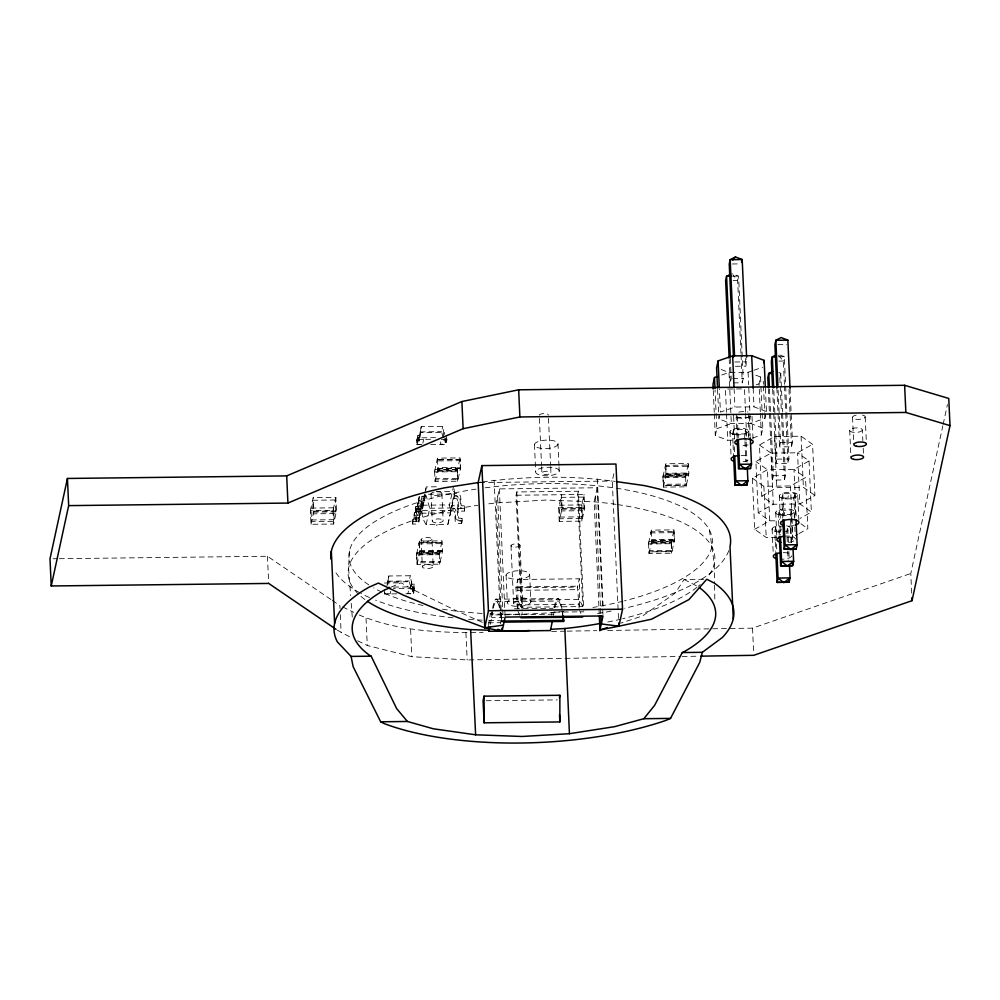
<?xml version="1.0" encoding="UTF-8"?>
<svg xmlns="http://www.w3.org/2000/svg" width="1000" height="1000" viewBox="0 0 1000 1000"><rect width="100%" height="100%" fill="white"/><g stroke="black" fill="none" stroke-linecap="round" stroke-linejoin="round"><path stroke-width="0.75" stroke-dasharray="5 3.75" d="M418.088 512.35L417.75 503.625A4.55 4.237 12.2 0 1 421.488 499.925L423.888 499.862L424 502.413L422.2 502.438A1.825 1.688 12.2 0 0 420.462 504.15L420.825 512.212A3.188 2.963 12.2 0 1 417.788 515.225L413.938 515.325L414.05 517.875L417.225 517.837A3.188 2.963 12.2 0 0 420.262 514.825L419.888 506.763A1.825 1.688 12.2 0 1 421.625 505.05L423.438 505.025L423.325 502.475L420.925 502.537A4.55 4.237 12.2 0 0 417.188 506.238C414.2 523.325 423.162 509.487 414.5 512.712L413.938 515.325M419.35 496.35A4.55 4.237 12.2 0 0 419.1 497.425L418.85 508.812L418.525 500.037A4.55 4.237 12.2 0 1 422.262 496.325L425.35 496.2L425.238 493.663M349.462 551.025L348.575 568.1L350.662 595.638M500.838 612.312A102.463 9.012 89.3 0 1 502.088 621.1L502 622.163L501.375 617.562A102.463 9.012 89.3 0 0 500.513 612.4M425.8 490.5L426.225 486.912L438.35 486.763M424.575 494.538C421.538 504.6 419.675 515.3 426.15 524.575L447.9 524.325L454.775 493.913L454.075 488.975M386.987 585.688L388.85 575.988L410.3 575.737L411.9 584.375L414.425 584.35M388.85 575.988L387.3 584.562M435.6 437.663L419.137 437.85L421.25 426.662L442.688 426.413L444.325 434.888M421.25 426.662L419.137 437.85M416.175 521.175L415.838 512.45A4.55 4.237 12.2 0 1 419.575 508.738L422.663 508.612L422.55 506.075L420.138 506.125A4.55 4.237 12.2 0 0 416.4 509.837L416.163 521.225L412.587 521.538L412.7 524.075L415.875 524.038A3.188 2.963 12.2 0 0 418.913 521.038L418.55 512.975A1.825 1.688 12.2 0 1 420.275 511.25L422.088 511.225L421.975 508.688M310.375 510.712L313.2 497.638L335.863 497.375L336.475 510.962L333.638 524.025L310.988 524.288L310.375 510.712L333.025 510.438L335.863 497.375M310.988 524.288L313.825 511.225L313.2 497.638M422.85 443.212L423.65 439.538L418.013 439.613L417.863 435.2L417.5 436.838A3.413 1.212 -2.6 0 1 417.075 438.787L416.725 440.425L419.25 440.4L420.387 435.175L417.825 435.363M396.725 593.85L384.525 594L384.875 592.362A3.413 1.212 -2.6 0 0 386.45 591.175M419.975 444.637L416.925 444.675L417.275 443.038A3.413 1.212 -2.6 0 0 417.7 441.075L418.05 439.45L431.788 439.288M387.987 584.5L387.875 581.95L411.812 581.675L410.688 586.9L388.237 587.163M390.725 591.312L390.188 593.763L384.562 593.837M412.587 521.538L413.15 518.925L416.75 518.562M424.675 496.275L424.787 498.812L422.975 498.837A1.825 1.688 12.2 0 0 421.238 500.562L421.6 508.625A3.188 2.963 12.2 0 1 418.562 511.625L415.4 511.662L415.288 509.125L415.85 506.512L419.438 506.15M412.7 524.075L413.15 518.925M414.05 517.875L414.5 512.712M415.4 511.662L415.85 506.512M415.925 511.9L416.488 509.288M417.275 505.7L417.837 503.075M418.625 499.487L419.188 496.875M418.587 512.525L419.15 509.913M419.938 506.325L420.5 503.713M421.275 500.112L421.85 497.5M424.9 493.013L426.225 486.912M418.837 521.8L419.4 519.188M420.188 515.6L420.75 512.987M421.538 509.387L422.1 506.775M425.075 494.425L421.55 510.637L450.55 510.3L454.65 491.362L436.35 491.575M425.487 495.613L421.662 513.188L450.662 512.85L449.513 504.913L453.488 486.587M410.688 586.9L409.162 580.962L410.3 575.737M443.075 437.575L441.562 431.637L442.688 426.413M440.85 441.788L440.312 444.237L445.95 444.162M416.6 554.2L419.45 541.112L442.062 540.85L442.525 551.087L439.688 564.175L417.075 564.438L416.6 554.2L439.225 553.938L442.062 540.85M434.6 471.238L437.45 458.15L460.062 457.887L460.525 468.125L457.688 481.213L435.075 481.475L434.6 471.238L457.225 470.975L460.062 457.887M416.75 554.925L416.962 552.562L439.575 552.3L439.363 554.663L416.75 554.925L417.113 562.888L440.037 562.537L439.988 561.4L417.375 561.663L417.113 562.888M419.137 543.888L419.412 542.663L442.025 542.388L441.763 543.625L419.137 543.888L419.087 542.75L441.7 542.487L441.763 543.625M435.012 470.737L434.75 471.975L457.362 471.7L457.625 470.475L457.575 469.338L434.963 469.6L435.012 470.737L457.625 470.475M460.025 459.438L459.75 460.662L437.137 460.925L437.413 459.7L460.025 459.438L460.387 467.4L460.175 469.762L437.55 470.025L437.775 467.663L460.387 467.4M443.113 437.413L444.212 432.35L420.275 432.625L420.35 435.337M405.887 593.75L413.512 593.65L413.363 589.25L410.8 589.438L411.938 584.212L414.462 584.188L414.613 588.6L408.975 588.663L407.912 593.562L413.55 593.488M419.775 550.625L442.388 550.35L442.175 552.725L419.55 552.987L419.412 542.663M435.375 478.7L435.112 479.938L458.038 479.575L457.987 478.438L435.375 478.7L435.425 479.837M417.075 564.438L419.913 551.35L419.45 541.112M435.075 481.475L437.912 468.387L437.45 458.15M426.15 524.575L429.7 508.237L426.175 495.65M413.325 589.412L413.675 587.775A3.413 1.212 -2.6 0 1 414.1 585.825L414.462 584.188M413.512 593.65L413.875 592.025A3.413 1.212 -2.6 0 1 414.3 590.062L414.65 588.425L393.288 588.675M430.65 444.513L445.913 444.338L446.262 442.7A3.413 1.212 -2.6 0 1 446.688 440.737L447.05 439.1L444 439.137M436.737 525.75L437.025 524.45M447.9 524.325L454.775 493.913L425.775 494.25M439.725 562.625L439.988 561.4M457.987 478.438L457.725 479.675L457.362 471.7M462.088 518.35L462.2 520.9L459.025 520.938A3.188 2.963 12.2 0 1 455.725 518L455.35 509.938A1.825 1.688 12.2 0 0 453.462 508.263L450.975 508.35L451.087 510.887L452.9 510.875A1.825 1.688 12.2 0 1 454.787 512.55L455.15 520.612A3.188 2.963 12.2 0 0 458.462 523.55L461.625 523.513L462.088 518.35L458.488 518.125L458.013 509.35A4.55 4.237 12.2 0 0 453.938 505.737L451.538 505.737L451.65 508.275M454.35 495.863L454.225 493.325L456.637 493.325A4.55 4.237 12.2 0 1 460.712 496.938L461.175 505.712L464.775 505.938L464.325 511.1L461.15 511.138A3.188 2.963 12.2 0 1 457.85 508.2L457.475 500.138A1.825 1.688 12.2 0 0 455.588 498.462L453.775 498.475L453.663 495.938L456.163 495.85A1.825 1.688 12.2 0 1 458.05 497.525L458.413 505.588A3.188 2.963 12.2 0 0 461.725 508.525M461.625 523.513L462.2 520.9M464.325 511.1L464.775 505.938M602.938 614.4L597.188 487.762L499.338 488.9L496.287 502.95L501.688 621.875M488.488 625.625L490.45 613.15M578.362 491.238L577.65 494.5L582.737 606.562L521.125 607.275L516.038 495.225L516.75 491.962L578.362 491.238L583.763 610.237M490.238 624.388L491.737 617.5A102.463 9.012 89.3 0 1 492.488 612.337M501.95 621.75L502.088 621.1M517.5 608.825L515.9 587.8L517.7 579.513L579.312 578.787L579.575 607.875M517.962 608.587L517.7 579.513M521.65 615.15L522.225 612.5M559.237 521.388L558.625 507.812L561.462 494.75L562.075 508.325L559.237 521.388L581.888 521.125L584.725 508.062L584.113 494.475L516.038 495.225M551.462 615.188L552.062 612.438M581.888 521.125L581.275 507.55L584.113 494.475M597.188 487.762L594.138 501.812L598.913 606.825M579.113 608.112L577.513 587.087L579.312 578.787M618.513 618.387L612.275 481.025L614.425 471.112M648.538 543.212L651.375 530.125L674 529.862L674.463 540.1L671.625 553.188L649 553.45L648.538 543.212L671.15 542.95L674 529.862M662.938 476.85L665.775 463.762L688.388 463.5L688.863 473.738L686.012 486.825L663.4 487.088L662.938 476.85L685.55 476.587L688.388 463.5M648.95 542.725L648.675 543.95L671.3 543.688L671.562 542.45L671.513 541.312L648.9 541.587L648.95 542.725L671.562 542.45M651.075 532.9L651.025 531.763L673.962 531.413L673.688 532.638L651.075 532.9L651.338 531.675M663.075 477.575L663.288 475.213L685.913 474.95L685.688 477.312L663.075 477.575L663.438 485.538L686.05 485.275L686.325 484.05L663.713 484.312L663.438 485.538M665.475 466.538L665.425 465.4L688.35 465.05L688.088 466.275L665.475 466.538L665.738 465.312L665.888 475.637L688.5 475.375L688.713 473.013L666.1 473.275M649.312 550.688L649.038 551.912L671.65 551.65L671.925 550.413L649.312 550.688L649.362 551.825L671.975 551.55L671.925 550.413M674.312 539.375L674.1 541.737L651.488 542L651.7 539.637L674.312 539.375L673.962 531.413M649 553.45L651.85 540.363L651.375 530.125M663.4 487.088L666.237 474L665.775 463.762M732.138 440.188L727.738 440.238L715.312 435.538L716.812 428.663L715.05 389.913M765.375 388.275L766.438 411.538L764.938 418.4L750.413 423.425L731.338 423.638L718.913 418.938L719.663 415.5M733.275 382.875L742.288 382.775L743.225 378.438L738.587 276.137L731.875 273.587M735.375 366.3L745.888 366.175L746.688 358.75M733.025 443.363L732.6 434.062L733.538 429.738L745.55 429.588L746.038 440.45M737.113 437.625L736.2 417.475L737.138 413.137M744.887 440.125L744.613 433.925L745.55 429.588M749.05 435.938L748.213 417.337L749.15 413M760.288 411.75L759.025 383.837L760.512 376.975L754.987 374.875M752.625 438L761.338 435L762.837 428.125L760.938 386.275M780.138 376.175L780.763 373.3L778.088 372.275M790.025 388.175L792.487 442.425L791.55 446.75L779.538 446.887L780.475 442.562L778.012 388.312M782.6 413.6L785.413 475.6L784.475 479.925L772.463 480.075L773.4 475.737L770.588 413.738M785.65 386.163L788.95 459.012L788.012 463.338L776 463.475L776.938 459.15L773.775 389.4M782.775 518.2L781.862 498.05L782.8 493.713L794.812 493.575L795.875 516.825M775.212 540.525L774.788 531.225L775.725 526.888L784.737 526.788M779.237 534.788L778.325 514.637L779.262 510.3L791.275 510.163L792.75 542.712M787.875 497.975L788.337 495.812M781.263 528.987L780.788 531.15L774.788 531.225M784.325 514.562L784.8 512.4M791.6 542.4L790.337 514.487L791.275 510.163M794.788 518.05L793.875 497.9L794.812 493.575M911.675 593.138L910.788 573.513L942.825 425.863M943.15 424.338L947.45 404.55M703.75 579.288L684.125 579.513L675.037 593.25L642.775 615.85L620.625 623.175M759.438 444.975L770.962 453.113L773.288 504.263L761.762 496.138L759.438 444.975L774.5 436.525L801.075 436.2L812.588 444.338L814.912 495.487L799.85 503.938L773.288 504.263L758.225 512.725L769.75 520.85L778.6 520.75M758.225 512.725L755.9 461.575L770.962 453.113L797.537 452.788L812.588 444.338M776.538 537.312L766.2 537.438L754.688 529.312L752.362 478.162L767.425 469.7L794 469.375L809.05 460.925L797.537 452.788L799.85 503.938L811.375 512.075L800.075 518.413M761.762 496.138L776.825 487.675L803.4 487.35L814.912 495.487M752.362 478.162L763.888 486.287L790.45 485.962L805.512 477.512L794 469.375L796.175 517.438M754.688 529.312L769.75 520.85L767.425 469.7L755.9 461.575M786.875 537.188L792.775 537.125L797.8 534.3M799.05 533.6L807.837 528.663L805.512 477.512M391.175 587.137L401.075 582.812L414.725 590.438L454.538 609.9L482.525 622.4M721.75 375L729.025 372.488L748.088 372.262L752.45 370.763M753.9 370.262L762.625 367.25M756.112 384.85L759.025 383.837M766.438 411.538L754.013 406.825L734.938 407.05L720.413 412.075L719.35 388.812M716.812 428.663L731.338 423.638L729.025 372.488L719.35 368.837M607.675 630.487L752.525 628.138L910.788 573.513M478.175 482.587L481.075 482.137M482.525 481.912C526.425 476.262 571.375 475.225 615.275 481.45M359.162 614.975C398.075 631.562 441.3 632.863 483.075 632.513M551.6 631.4L565.625 631.175M567.175 631.15L596.775 630.662M357.65 640.8L367.287 645.487L411.85 656.688L467.175 659.95L680.562 656.488M682.113 656.462L699.25 656.188M732.237 263.975L739.737 263.888M732.575 276.2L738.587 276.137L737.638 280.462L740.95 353.312M733.138 280.512L737.638 280.462L732.837 274.725M777.9 344.55L786.9 344.45M778.3 356.775L784.312 356.7L785.575 384.613M778.863 361.087L783.363 361.037L784.312 356.7L778.938 354.663M734.812 361.987L746.825 361.85M732.712 378.562L743.225 378.438M736.2 417.475L748.213 417.337M420.112 431.887L441.562 431.637M732.6 434.062L744.613 433.925M441.375 439.338L447.013 439.275M419.288 440.238L416.763 440.262L416.925 444.675M416.95 444.513L422.587 444.438M780.475 442.562L792.487 442.425M776.938 459.15L788.95 459.012M437.912 468.387L460.525 468.125M437.5 468.888L460.112 468.625M666.237 474L688.863 473.738M665.837 474.5L688.45 474.237M663.35 476.35L685.962 476.087M773.4 475.737L785.413 475.6M479.738 482.575L612.275 481.025M781.862 498.05L793.875 497.9M422.25 505.225L449.513 504.913M429.7 508.237L451.438 507.987M415.288 509.125L419.137 509.012A3.188 2.963 12.2 0 0 422.175 506.012L421.8 497.95A1.825 1.688 12.2 0 1 423.537 496.225M464.888 508.488L460.613 508.325L460.138 499.55A4.55 4.237 12.2 0 0 456.075 495.938L455.562 495.913M558.625 507.812L581.275 507.55M313.825 511.225L336.475 510.962M562.075 508.325L584.725 508.062M313.175 512.137L335.825 511.875M561.438 509.237L584.087 508.975M311.475 519.975L334.125 519.712M559.738 517.075L582.388 516.812M778.325 514.637L790.337 514.487M413.275 521.462L416.438 521.425A3.188 2.963 12.2 0 0 419.475 518.425L419.113 510.363A1.825 1.688 12.2 0 1 420.85 508.638M461.512 520.962L457.9 520.688L457.45 511.962A4.55 4.237 12.2 0 0 453.375 508.35L452.875 508.325M651.85 540.363L674.463 540.1M651.438 540.862L674.05 540.6M419.913 551.35L442.525 551.087M419.5 551.85L442.125 551.587M417.013 553.7L439.625 553.438M53.113 558.763L57.763 558.713M59.325 558.7L267.45 556.263L331 599.538M387.725 581.213L409.162 580.962M384.475 583.013L401.075 582.812M518.038 586.875L579.65 586.163M515.9 587.8L577.513 587.087M517.288 590.337L578.9 589.625M495.8 599.212L558.337 598.5M495.913 601.75L558.45 601.038M516.688 604.95L578.288 604.237M514.45 608.75L552.962 608.3M554.562 612.125L583.837 611.788M553.237 614.237L491.625 614.95A102.463 9.012 89.3 0 1 492.362 609.8M504.062 617.362L491.737 617.5L491.488 611.987M488.363 622.8L500.688 622.663M486.175 700.725L557.337 699.9M762.837 428.125L750.413 423.425L748.713 386.225M342.65 606.938L353.663 612.288M337.312 630.163L350.763 637.45M684.125 579.513L697.962 586.562M332.262 600.4L339.888 605.588L340.025 608.612M800.925 523.787L807.837 528.663M778.562 355.3L783.363 361.037L784.425 384.288M582.737 606.562L579.338 599.4L517.725 600.112L521.125 607.275M579.663 610.688L580.875 613.25M518.05 611.413L519.862 615.237M709.362 529.95L711.988 546.925M711.875 546.788L714.262 563.837L714.575 583.737M351.238 603.288L352.275 617.062M865.212 417.025L866.438 444.188M862.375 430.087A6.362 2.275 -2.6 0 1 852.438 432.175A6.362 2.275 -2.6 0 1 853.288 428.225A6.362 2.275 -2.6 0 1 862.375 430.087L862.85 440.65M863.2 448.2L863.612 457.25M852.525 417.175L853.763 444.338M849.688 430.238L850.925 457.4M809.05 460.925L811.375 512.075M801.075 436.2L803.4 487.35M797.725 495.475A9.237 3.3 -2.6 0 1 783.288 498.512A9.237 3.3 -2.6 0 1 784.538 492.762A9.237 3.3 -2.6 0 1 797.725 495.475L798.888 521.138M788.95 389.4L791.55 446.75M794.125 512.075A9.237 3.3 -2.6 0 1 779.688 515.1A9.237 3.3 -2.6 0 1 780.938 509.363A9.237 3.3 -2.6 0 1 794.125 512.075L794.4 518.112M794.812 527.163L795.013 531.688M790.45 485.962L791.862 516.975M791.938 518.525L792.775 537.125M784.488 385.838L785.688 412.188M785.763 413.738L788.012 463.338M790.525 528.663L791.137 542.25M780.763 373.3L782.525 412.05M788.438 542.25L787.738 526.75L786.8 531.087L787.288 541.938M788.863 551.55L789.212 559.3M779.825 377.625L781.375 411.725M781.45 413.275L784.475 479.925M787.712 551.237L788.138 560.538M782.8 493.713L783.925 518.513M776.862 387.987L779.538 446.887M779.312 495.688L780.55 522.863M779.262 510.3L779.688 519.6M779.963 525.8L780.387 535.1M772.625 389.075L773.675 412.325M773.75 413.875L776 463.475M774.5 436.525L776.825 487.675M775.713 512.288L776.95 539.45M769.463 388.938L770.512 412.188M775.725 526.888L776.213 537.737M776.5 543.95L776.85 551.7M768.312 388.612L769.362 411.863M769.438 413.413L772.463 480.075M775.275 542.075L775.7 551.375M772.113 528.875L773.35 556.038M763.25 381.2L763.4 384.3M763.462 385.85L764.663 412.2M764.737 413.75L764.938 418.4M760.512 376.975L760.863 384.725M763.888 486.287L766.2 537.438M760.362 413.3L761.338 435M753.162 388.225L754.013 406.825M752.025 416.337L753.188 441.987M748.088 372.262L748.65 384.675M749.287 416.1L750.212 436.25M745.537 358.425L745.888 366.175M748.363 431.425A9.237 3.3 -2.6 0 1 733.925 434.45A9.237 3.3 -2.6 0 1 735.175 428.713A9.237 3.3 -2.6 0 1 748.363 431.425L748.637 437.45M745.537 412.113L744.488 388.862L725.425 389.087L726.475 412.337M745.612 413.663L746.663 436.912M746.112 442L747.025 462.15M741.025 354.862L742.288 382.775M744.963 441.675L745.875 461.825M752.525 628.138L753.688 653.8M737.275 416.238L738.263 437.938M734.1 388.45L734.938 407.05M733.612 416.55L734.788 442.212M730.3 358.425L731.213 378.575L730.275 382.912L729.225 359.663M733.538 429.738L733.962 439.038M734.312 446.788L734.6 452.987M733.088 444.913L733.587 455.763M729.95 431.637L731.188 458.8M726.55 413.888L727.738 440.238M717.575 389.487L718.913 418.938M713.275 390.575L714.262 412.287M714.338 413.837L715.312 435.538M688.037 465.138L688.088 466.275M686.325 484.05L686.375 485.188L663.763 485.45L663.713 484.312M685.55 476.587L686.012 486.825M673.637 531.5L673.688 532.638M671.3 543.688L671.65 551.65M671.15 542.95L671.625 553.188M597.312 478.9L603.275 610.013M595.45 495.775L600.5 606.975M600.575 608.525L600.775 613.15M598.975 608.375L599.188 613.013M558 444.2A11.825 4.213 -2.6 0 1 539.538 448.075A11.825 4.213 -2.6 0 1 541.138 440.725A11.825 4.213 -2.6 0 1 558 444.2L558.962 465.325M559.038 466.838L559.237 471.362A11.825 4.213 -2.6 0 1 540.775 475.25A11.825 4.213 -2.6 0 1 542.375 467.887A11.825 4.213 -2.6 0 1 559.237 471.362M548.475 418.25L550.6 465.05M550.675 466.613L550.95 472.85A4.55 1.625 -2.6 0 1 543.85 474.35A4.55 1.625 -2.6 0 1 544.462 471.512A4.55 1.625 -2.6 0 1 550.95 472.85M539.412 418.35L541.538 465.163M541.613 466.712L541.888 472.962M534.45 444.475L535.688 471.637M529.663 574.837A11.825 4.213 -2.6 0 1 511.2 578.725A11.825 4.213 -2.6 0 1 512.788 571.362A11.825 4.213 -2.6 0 1 529.663 574.837L530.9 602A11.825 4.213 -2.6 0 1 512.425 605.887A11.825 4.213 -2.6 0 1 514.025 598.538A11.825 4.213 -2.6 0 1 530.9 602M520.062 545.438A4.55 1.625 -2.6 0 1 512.962 546.938A4.55 1.625 -2.6 0 1 513.575 544.113A4.55 1.625 -2.6 0 1 520.062 545.438L522.675 603.162A4.55 1.625 -2.6 0 1 515.575 604.663A4.55 1.625 -2.6 0 1 516.188 601.838A4.55 1.625 -2.6 0 1 522.675 603.162M516.75 491.962L522.087 609.412M511 545.55L513.625 603.275M506.1 575.112L507.337 602.275M499.338 488.9L505.087 615.538M497.6 496.925L502.65 608.112M502.713 609.663L503.062 617.388M494.137 480.1L500.087 611.213M500.163 612.775L500.65 623.7M459.75 460.662L459.7 459.525L437.088 459.787L437.137 460.925M465.938 632.788L467.175 659.95M457.225 470.975L457.688 481.213M446.5 436.5L446.688 440.737M446.262 442.7L446.075 438.45L445.725 440.087L443.2 440.112L445.75 439.925L445.913 444.338M444.925 437.675L445.125 441.925M441.9 493.638L443.137 520.8A5.463 1.95 -2.6 0 1 434.613 522.587A5.463 1.95 -2.6 0 1 435.35 519.2A5.463 1.95 -2.6 0 1 443.137 520.8M439.225 553.938L439.688 564.175M431.025 493.762L432.262 520.925M431.987 539.362A5.463 1.95 -2.6 0 1 423.462 541.15A5.463 1.95 -2.6 0 1 424.2 537.762A5.463 1.95 -2.6 0 1 431.987 539.362L433.212 566.525A5.463 1.95 -2.6 0 1 424.7 568.312A5.463 1.95 -2.6 0 1 425.425 564.925A5.463 1.95 -2.6 0 1 433.212 566.525M419.175 437.688L419.25 440.4M418.65 437.612L418.85 441.85M417.5 436.838L417.7 441.075M417.075 438.787L417.275 443.038M421.112 539.487L422.35 566.65M417.375 561.663L417.425 562.8M414.1 585.825L414.3 590.062M413.675 587.775L413.875 592.025M412.525 587L412.725 591.25M410.712 586.725L410.8 589.438M410.613 629.525L411.85 656.688M384.363 589.587L384.525 594M366.05 618.312L367.287 645.487M340.3 614.65L341.125 632.762M333.025 510.438L333.638 524.025M267.45 556.263L268.688 583.438M714.6 585.262L714.85 600.575M786.55 525.837A9.237 3.3 -2.6 0 1 785.3 531.587M780.6 532.087A9.237 3.3 -2.6 0 1 772.237 529.738A9.237 3.3 -2.6 0 1 777.337 525.95M436.887 491.737A5.463 1.95 -2.6 0 1 441.425 494.312A5.463 1.95 -2.6 0 1 432.65 495.238A5.463 1.95 -2.6 0 1 434.113 492.038M791.762 555.825A9.237 3.3 -2.6 0 1 781.838 559.25M783.275 552.612A9.237 3.3 -2.6 0 1 790.888 554.188M748 460.262A9.237 3.3 -2.6 0 1 740.85 461.975M741.112 455.375A9.237 3.3 -2.6 0 1 748.725 456.938M747.962 444.925A9.237 3.3 -2.6 0 1 740.15 445.25M793.763 540.913A9.237 3.3 -2.6 0 1 787.837 542.525M784.463 536.163A9.237 3.3 -2.6 0 1 795.362 539.237M793.725 525.575A9.237 3.3 -2.6 0 1 785.913 525.9M862.463 415.087A6.362 2.275 -2.6 0 1 863.4 418.512A6.362 2.275 -2.6 0 1 853.688 418.625A6.362 2.275 -2.6 0 1 856.125 415.15M750.362 416.5A9.237 3.3 -2.6 0 1 739.675 418.162A9.237 3.3 -2.6 0 1 733.55 415.037M738.775 412.113A9.237 3.3 -2.6 0 1 747.975 412.013M728.812 550.588A200.113 71.388 -2.6 0 1 624.575 608.263M611.112 611.138A200.113 71.388 -2.6 0 1 596.325 613.787M502.525 620.763A200.113 71.388 -2.6 0 1 488.413 620.413M482.2 620.15A200.113 71.388 -2.6 0 1 468.488 619.275M453.05 617.825A200.113 71.388 -2.6 0 1 375.538 600.125M369.45 597.55A200.113 71.388 -2.6 0 1 361.025 593.438M359.712 592.725A200.113 71.388 -2.6 0 1 334.1 569.75M616.138 488.188A181.925 64.9 -2.6 0 1 712.362 539.987A181.925 64.9 -2.6 0 1 624.475 600.825M622.962 601.213A181.925 64.9 -2.6 0 1 592.95 607.463M563.875 611.45A181.925 64.9 -2.6 0 1 489.85 613.825M482.137 613.425A181.925 64.9 -2.6 0 1 442.2 609.15M422.975 605.5A181.925 64.9 -2.6 0 1 383.263 592.75M381.8 592.075A181.925 64.9 -2.6 0 1 373.663 587.85M368.85 584.9A181.925 64.9 -2.6 0 1 475.938 489.125M485.125 487.825A181.925 64.9 -2.6 0 1 614.625 487.962M617.55 504.575A182.625 65.15 -2.6 0 1 707.537 577.013M700.275 584.538A182.625 65.15 -2.6 0 1 698.125 586.362M696.988 587.263A182.625 65.15 -2.6 0 1 622.725 618.7M621.175 619.075A182.625 65.15 -2.6 0 1 605.9 622.4M616.025 504.35A182.625 65.15 -2.6 0 0 594.138 501.812L545.712 500.062L496.287 502.95A182.625 65.15 -2.6 0 0 485.462 504.25M364.875 599.525A182.625 65.15 -2.6 0 1 477.775 505.312M493.288 608.15A102.463 9.012 89.3 0 1 499.625 608.188M553.525 615.4A102.463 9.012 89.3 0 1 554.1 611.625M554.888 607.425A102.463 9.012 89.3 0 1 561.225 607.475M562.125 611.675A102.463 9.012 89.3 0 1 562.987 616.85M492.625 608.288A102.463 9.012 89.3 0 1 500.4 609.85M554.237 607.575A102.463 9.012 89.3 0 1 562.013 609.125M562.45 611.6A102.463 9.012 89.3 0 1 562.875 614.3M539.275 415.238A4.55 1.625 -2.6 0 1 544.163 413.55A4.55 1.625 -2.6 0 1 548.337 415.125M335.288 499.988L312.638 500.25L313.25 513.837L335.913 513.575L335.288 499.988M583.55 497.088L560.887 497.362L561.512 510.938L584.163 510.675L583.55 497.088M333.587 507.825L310.938 508.088L311.55 521.675L334.2 521.413L333.587 507.825M581.838 504.938L559.188 505.2L559.812 518.775L582.463 518.513L581.838 504.938"/><path stroke-width="1.5" d="M559.85 721.938L559.875 695.288L484.062 696.162L483.075 700.763L484.125 722.812L559.85 721.938L559.525 714.587M503.55 622.137L563.612 621.438L563.7 620.375A102.463 9.012 89.3 0 0 563.088 615.737M559.388 697.588L559.875 695.288M700.8 656.162L753.763 655.312L912.025 600.688L950 425.625L948.763 398.462L904.625 385.288L518.663 389.8L461.887 401.538L286.688 475.9L67.438 478.462L50 558.8L51.238 585.975L268.688 583.438L336.037 629.3M51.238 585.975L68.662 505.625L67.438 478.462M599.788 630.788L603.013 615.95L505.163 617.087L502.113 631.138L484.775 627.75L478.175 482.587L481.863 465.6L615.95 464.038L622.55 609.2L618.862 626.188L599.963 630L599.325 616.1M600.925 616.237L601.275 623.962L618.862 626.188L651.525 619.212L689 599.55L706.775 579.25L714.362 583.125A200.113 71.388 -2.6 0 1 722.45 637.413L702.35 652.312L699.725 662.412L670.537 718.4L666.137 720.325A200.113 71.388 -2.6 0 1 384.25 723.612L380.662 721.787L353.113 666.6L351.087 656.413L337.375 641.9A200.113 71.388 -2.6 0 1 369.113 587.15L378.425 583.075L403.338 595.1L448.55 614.05L484.775 627.75L488.45 610.763L481.863 465.6M552.45 620.913L550.363 630.562L488.75 631.287L489.65 627.15M717.387 376.5L714.488 377.512L713 384.375L713.2 389.025M765.312 386.725L764.112 360.375L751.688 355.675L732.625 355.9L718.088 360.913L716.587 367.788L717.513 387.938M741.55 262.425L742.188 259.538L735.475 256.988L730.175 259.688L729.237 264.012L733.45 357.013M763.612 362.675L764.112 360.375M737.188 439.175L738.525 468.625L750.537 468.488L751.475 464.15L750.275 437.8M782.85 519.75L784.188 549.2L790.85 549.462L796.2 549.062L797.138 544.725L796.012 519.925M699.388 587.6A181.925 64.9 -2.6 0 1 683.787 651.888L682.275 652.55L654.575 705.413L643.812 718.713L614.55 726.675L569.425 733.7L522.05 736.475L475.625 734.8L433.338 728.787L407.4 721.475L380.662 721.787M732.8 260L735.475 256.988M730.55 274.25L726.575 276.275L725.638 280.6L729.15 358.113M774.95 355.5L772.3 356.85L771.363 361.175L772.55 387.525M772.738 371.413L768.763 373.438L767.812 377.762L768.238 387.062M389.762 587.762L384.1 590.225A181.925 64.9 -2.6 0 0 369.925 655.55L371.163 656.188L396.662 708.6L407.4 721.475M68.662 505.625L287.925 503.062L463.125 428.7L519.888 416.962L905.863 412.45L950 425.625M599.963 630L607.337 627.562M478.175 482.587L444.5 487.837A200.113 71.388 -2.6 0 0 330.825 559.025M484.775 627.75L503.413 625.1M529.55 630.513L517.263 631.2L497.05 630.513M551.025 629.288L564.837 628.513A182.625 65.15 -2.6 0 0 601.512 623.237M731.075 276.225L726.575 276.275L730.238 356.875M790.025 388.175L787.85 340.112L775.837 340.262L774.9 344.588L776.862 387.987M775.3 356.812L772.3 356.85L773.7 387.85M771.762 373.4L768.763 373.438L769.388 387.388M750.537 468.488L738.525 468.625L739.463 464.3L738.337 439.487M796.2 549.062L784.188 549.2L785.125 544.862L784 520.062M780.113 582.337L777.113 582.375L775.775 552.925M786.112 582.275L789.125 582.238L790.062 577.9L789.5 565.5M488.45 610.763L622.55 609.2M521.075 617.788L582.688 617.075M503.625 621.087L563.7 620.375L563.612 621.438M351.087 656.413L371.163 656.188M682.275 652.55L702.35 652.312M643.812 718.713L670.537 718.4M367.413 601.312A182.625 65.15 -2.6 0 0 470.625 629.612L489.275 630.25M616.775 481.662L643.838 485.513A200.113 71.388 -2.6 0 1 730 546.575L733.275 618.737M787.85 340.112L781.137 337.562L775.837 340.262L777.95 386.763M497.912 629.263L502.113 631.138L501.975 628.05M562.987 616.85L563.375 619.637M470.625 629.612L475.625 734.8M904.625 385.288L905.863 412.45M911.888 597.663L912.025 600.688M793.037 548.913L793.6 561.312L792.663 565.65L780.65 565.788L779.312 536.337M792.513 562.55L792.663 565.65L780.65 565.788L781.587 561.462L780.462 536.65M788.975 579.138L789.125 582.238L777.113 582.375L778.05 578.05L776.925 553.25M751.688 355.675L753.162 388.225M746.612 357.2L742.188 259.538L730.175 259.688L734.538 355.788M747.312 468.35L747.875 480.75L746.938 485.075L734.925 485.213L733.587 455.763M746.787 481.975L746.938 485.075L734.925 485.213L735.863 480.887L734.737 456.087M732.625 355.9L734.025 386.9M718.088 360.913L719.287 387.262M714.488 377.512L714.975 388.363M618.725 623.062L618.862 626.188M518.663 389.8L519.888 416.962M488.55 627.038L488.75 631.287M461.887 401.538L463.125 428.7M331.337 551.225L334.613 623.387M286.688 475.9L287.925 503.062M564.837 628.513L569.425 733.7M484.062 696.162L484.125 722.812M776.1 558.55A9.237 3.3 -2.6 0 1 773.713 555.325A9.237 3.3 -2.6 0 1 780.863 552.75M783.3 525.363A9.237 3.3 -2.6 0 1 783.55 520.55A9.237 3.3 -2.6 0 1 796.95 520.4A9.237 3.3 -2.6 0 1 795.1 525.225M733.925 461.312A9.237 3.3 -2.6 0 1 731.55 458.088A9.237 3.3 -2.6 0 1 738.7 455.513M737.525 444.712A9.237 3.3 -2.6 0 1 737.025 440.213A9.237 3.3 -2.6 0 1 749.638 439.263A9.237 3.3 -2.6 0 1 751.6 443.663M780.925 542.275A9.237 3.3 -2.6 0 1 777.113 539.012A9.237 3.3 -2.6 0 1 784.463 536.163M751.475 464.15L745.188 468.888L739.463 464.3L751.475 464.15M747.875 480.75L741.587 485.487L735.863 480.887L747.875 480.75M797.138 544.725L790.85 549.462L785.125 544.862L797.138 544.725M793.6 561.312L787.312 566.05L781.587 561.462L793.6 561.312M790.062 577.9L783.763 582.638L778.05 578.05L790.062 577.9M853.662 459.35A6.362 2.275 -2.6 0 0 863.612 457.25A6.362 2.275 -2.6 0 0 854.525 455.387A6.362 2.275 -2.6 0 0 853.662 459.35M856.5 446.275A6.362 2.275 -2.6 0 0 866.438 444.188A6.362 2.275 -2.6 0 0 857.362 442.325A6.362 2.275 -2.6 0 0 856.5 446.275"/></g></svg>
